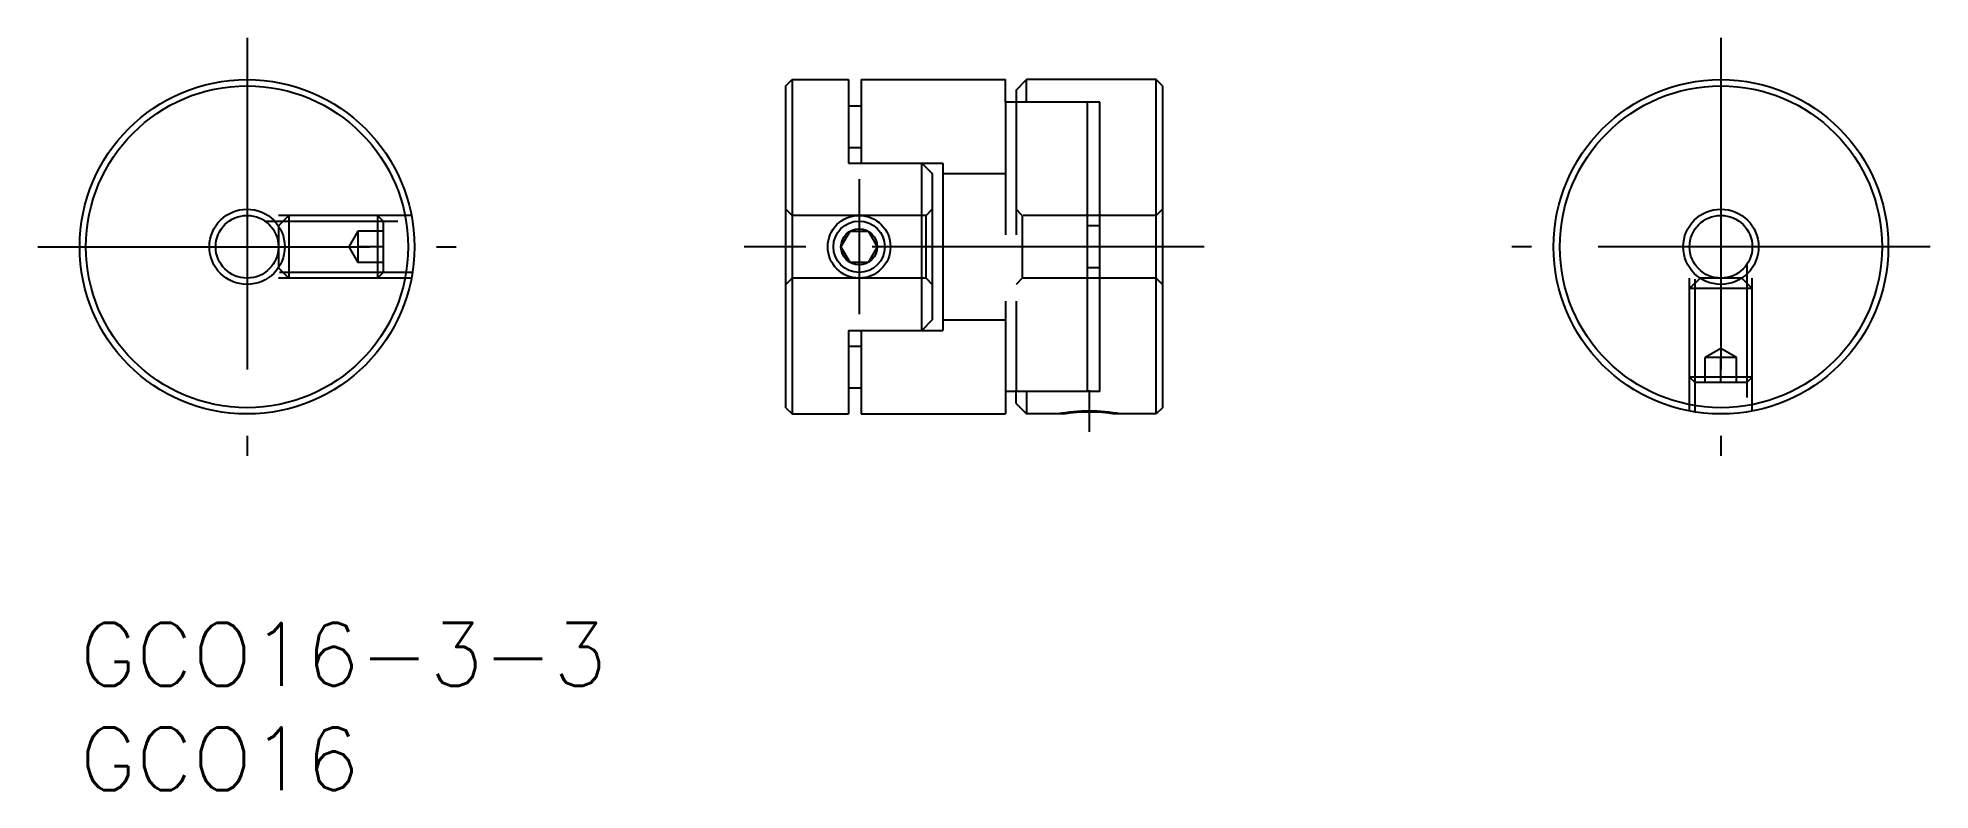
# Model space of a CAD drawing. Extents: x -2 to 88.5, y -8 to 28.
import ezdxf

# ---------------------------------------------------------------- set-up
doc = ezdxf.new("R2010")
doc.units = 0
doc.header["$LTSCALE"] = 0.5
doc.linetypes.add('CENTER', pattern=[50.8, 31.75, -6.35, 6.35, -6.35])
doc.linetypes.add('DASHED', pattern=[19.05, 12.7, -6.35])
for name, color, linetype in [('MSM_CENTER', 1, 'CENTER'), ('MSM_CONTINUOUS', 7, 'CONTINUOUS'), ('MSM_DASHED', 4, 'DASHED'), ('MSM_NARROW', 5, 'CONTINUOUS'), ('MSM_PART_NUMBER', 7, 'CONTINUOUS')]:
    doc.layers.add(name, color=color, linetype=linetype)
doc.styles.get("Standard").update_dxf_attribs({"font": 'txt.shx', "height": 2, "bigfont": 'bigfont.shx'})

# ---------------------------------------------------------------- blocks, each defined once
blk = doc.blocks.new('*U11')
at = {"layer": 'MSM_PART_NUMBER'}
blk.add_text('GCO16-3-3', height=3, dxfattribs=at).set_placement((0, -3))
blk = doc.blocks.new('*U12')
at = {"layer": 'MSM_PART_NUMBER'}
blk.add_text('GCO16', height=3, dxfattribs=at).set_placement((0, -8))

msp = doc.modelspace()

# ---------------------------------------------------------------- linework, layer by layer
at = {"layer": 'MSM_CENTER'}
for p, q in [((8, 28), (8, 8)), ((78.452, 28), (78.452, 8)), ((37.256, 21.229), (37.256, 14.77)), ((-2, 18), (18, 18)), ((53.756, 18), (31.756, 18)), ((88.452, 18), (68.452, 18)), ((48.256, 11.142), (48.256, 9.142))]:
    msp.add_line(p, q, dxfattribs=at)
at = {"layer": 'MSM_CONTINUOUS'}
for p, q in [((33.756, 25.7), (34.056, 26)), ((33.756, 10.3), (33.756, 25.7)), ((34.056, 26), (34.056, 10)), ((34.056, 26), (36.756, 26)), ((36.756, 26), (36.756, 22)), ((37.356, 26), (37.356, 22)), ((37.356, 26), (44.256, 26)), ((44.256, 24.928), (44.256, 26)), ((44.756, 25.5), (45.256, 26)), ((44.756, 25.5), (44.756, 24.928)), ((45.256, 24.928), (45.256, 26)), ((51.456, 26), (45.256, 26)), ((51.456, 10), (51.456, 26)), ((51.756, 25.7), (51.456, 26)), ((51.756, 25.7), (51.756, 10.3)), ((36.756, 24.75), (37.356, 24.75)), ((48.756, 24.928), (44.256, 24.928)), ((48.156, 24.928), (48.156, 11.072)), ((48.756, 11.072), (48.756, 24.928)), ((36.756, 22.75), (37.356, 22.75)), ((36.756, 22), (41.256, 22)), ((40.256, 14), (40.256, 22)), ((40.256, 22), (40.756, 21.5)), ((41.256, 22), (41.256, 14)), ((40.756, 21.5), (40.756, 14.5)), ((48.756, 19), (48.156, 19)), ((36.39, 18), (36.823, 18.75)), ((36.823, 18.75), (37.689, 18.75)), ((37.689, 18.75), (38.122, 18)), ((36.823, 17.25), (36.39, 18)), ((37.689, 17.25), (36.823, 17.25)), ((38.122, 18), (37.689, 17.25)), ((48.756, 17), (48.156, 17)), ((40.756, 14.5), (40.256, 14)), ((36.756, 14), (36.756, 10)), ((36.756, 14), (41.256, 14)), ((37.356, 14), (37.356, 10)), ((36.756, 13.25), (37.356, 13.25)), ((36.756, 11.25), (37.356, 11.25)), ((48.756, 11.072), (44.256, 11.072)), ((44.256, 11.072), (44.256, 10)), ((44.756, 10.5), (44.756, 11.072)), ((45.256, 11.072), (45.256, 10)), ((33.756, 10.3), (34.056, 10)), ((34.056, 10), (36.756, 10)), ((37.356, 10), (44.256, 10)), ((44.756, 10.5), (45.256, 10)), ((47.027, 10), (45.256, 10)), ((51.456, 10), (49.486, 10)), ((51.756, 10.3), (51.456, 10))]:
    msp.add_line(p, q, dxfattribs=at)
for centre, radius in [((8, 18), 8), ((8, 18), 7.7), ((78.452, 18), 8), ((78.452, 18), 7.7), ((8, 18), 1.8), ((8, 18), 1.5), ((37.256, 18), 1.23), ((78.452, 18), 1.8), ((78.452, 18), 1.5), ((37.256, 18), 0.866)]:
    msp.add_circle(centre, radius, dxfattribs=at)
msp.add_arc((48.256, 2.095), 8, 81.15932, 98.84068, dxfattribs=at)
at = {"layer": 'MSM_DASHED'}
for p, q in [((44.256, 24.928), (44.256, 11.072)), ((44.756, 24.928), (44.756, 11.072)), ((41.256, 21.5), (44.256, 21.5)), ((15.858, 19.5), (8, 19.5)), ((8.859, 19.23), (15.905, 19.23)), ((10, 19.5), (9.5, 19)), ((9.5, 19), (9.5, 17)), ((10, 19.5), (10, 16.5)), ((14.5, 19.23), (14.229, 19.5)), ((14.229, 19.5), (14.229, 16.5)), ((14.5, 19.23), (14.5, 16.771)), ((33.756, 19.8), (34.056, 19.5)), ((40.456, 19.5), (34.056, 19.5)), ((40.456, 19.5), (40.756, 19.8)), ((40.456, 16.5), (40.456, 19.5)), ((45.056, 19.5), (44.756, 19.8)), ((51.456, 19.5), (45.056, 19.5)), ((45.056, 19.5), (45.056, 16.5)), ((51.456, 19.5), (51.756, 19.8)), ((13.3, 18.75), (12.867, 18)), ((14.5, 18.75), (13.3, 18.75)), ((13.3, 18.75), (13.3, 17.25)), ((12.867, 18), (13.3, 17.25)), ((14.5, 18), (13.3, 18)), ((14.5, 17.25), (13.3, 17.25)), ((76.952, 10.142), (76.952, 18)), ((79.952, 10.142), (79.952, 18)), ((15.858, 16.5), (8, 16.5)), ((15.905, 16.771), (8.859, 16.771)), ((9.5, 17), (10, 16.5)), ((14.229, 16.5), (14.5, 16.771)), ((33.756, 16.2), (34.056, 16.5)), ((40.456, 16.5), (34.056, 16.5)), ((40.456, 16.5), (40.756, 16.2)), ((45.056, 16.5), (44.756, 16.2)), ((51.456, 16.5), (45.056, 16.5)), ((51.756, 16.2), (51.456, 16.5)), ((77.452, 16.5), (76.952, 16)), ((77.223, 10.095), (77.223, 17.141)), ((79.452, 16.5), (77.452, 16.5)), ((79.952, 16), (79.452, 16.5)), ((79.682, 17.141), (79.682, 10.095)), ((79.952, 16), (76.952, 16)), ((41.256, 14.5), (44.256, 14.5)), ((78.452, 13.133), (77.702, 12.7)), ((77.702, 11.5), (77.702, 12.7)), ((79.202, 12.7), (77.702, 12.7)), ((79.202, 12.7), (78.452, 13.133)), ((78.452, 11.5), (78.452, 12.7)), ((79.202, 11.5), (79.202, 12.7)), ((76.952, 11.77), (77.223, 11.5)), ((79.952, 11.77), (76.952, 11.77)), ((79.682, 11.5), (79.952, 11.77)), ((79.682, 11.5), (77.223, 11.5))]:
    msp.add_line(p, q, dxfattribs=at)
at = {"layer": 'MSM_NARROW'}
msp.add_circle((37.256, 18), 1.5, dxfattribs=at)
msp.add_arc((48.256, 2.142), 8, 79.19308, 100.80692, dxfattribs=at)

# ---------------------------------------------------------------- block references
at = {"layer": 'MSM_CONTINUOUS'}
for name in ['*U11', '*U12']:
    msp.add_blockref(name, (0, 0), dxfattribs=at)

doc.saveas('drawing.dxf')
